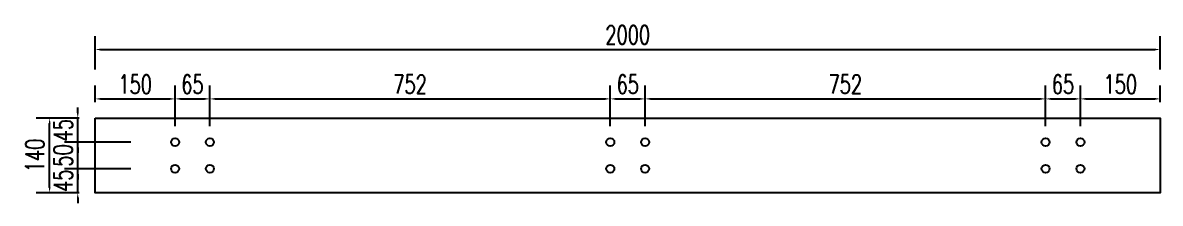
# Model space of a CAD drawing. Header units: millimetres. Extents: x -1690391 to -1305911, y 1095385 to 1536160.
# Drawn here: x -1473452 to -1471316, y 1163142 to 1163481 of the extents above; entities that cross this region are included whole.
import ezdxf

# ---------------------------------------------------------------- set-up
doc = ezdxf.new("R2010")
doc.units = ezdxf.units.MM
doc.header["$LTSCALE"] = 10
doc.layers.get('DEFPOINTS').update_dxf_attribs({"linetype": 'CONTINUOUS'})
doc.layers.add('W-STEEL_FRAME钢架', color=3, linetype='CONTINUOUS')
doc.styles.add('STANDARD_T3', font='simplex.shx', dxfattribs={"width": 0.7, "bigfont": 'gbcbig.shx'})
doc.dimstyles.new('W&&10', dxfattribs={"dimtxt": 35, "dimasz": 10, "dimexe": 25, "dimexo": 30, "dimgap": 10, "dimtad": 1, "dimdec": 0, "dimzin": 0, "dimdsep": 46, "dimtxsty": 'STANDARD_T3', "dimcen": 0.09, "dimclrd": 1, "dimclre": 1, "dimclrt": 7, "dimazin": 2, "dimtfac": 1, "dimtdec": 0, "dimtix": 1, "dimtmove": 2, "dimatfit": 3, "dimfxl": 100, "dimtolj": 1, "dimtzin": 0, "dimarcsym": 0})

# ---------------------------------------------------------------- blocks, each defined once
blk = doc.blocks.new('*D194')
at = {"layer": 'DEFPOINTS', "color": 0, "transparency": 16777216}
for p in [(-1473166.3, 1163338.1), (-1473316.3, 1163301.7), (-1473166.3, 1163256.7)]:
    blk.add_point(p, dxfattribs=at)
at = {"layer": 'W-STEEL_FRAME钢架', "color": 1, "lineweight": -2, "transparency": 16777216}
for p, q in [((-1473316.3, 1163331.7), (-1473316.3, 1163363.1)), ((-1473166.3, 1163286.7), (-1473166.3, 1163363.1)), ((-1473306.3, 1163338.1), (-1473176.3, 1163338.1))]:
    blk.add_line(p, q, dxfattribs=at)
at = {"layer": 'W-STEEL_FRAME钢架', "color": 1, "transparency": 16777216}
for points in [[(-1473306.3, 1163339.8), (-1473306.3, 1163336.4), (-1473316.3, 1163338.1)], [(-1473176.3, 1163339.8), (-1473176.3, 1163336.4), (-1473166.3, 1163338.1)]]:
    blk.add_solid(points, dxfattribs=at)
at = {"layer": 'W-STEEL_FRAME钢架', "color": 7, "transparency": 16777216, "insert": (-1473241.3, 1163365.6), "char_height": 35, "attachment_point": 5, "style": 'STANDARD_T3'}
blk.add_mtext('\\A1;150', dxfattribs=at)
blk = doc.blocks.new('*D195')
at = {"layer": 'DEFPOINTS', "color": 0, "transparency": 16777216}
for p in [(-1473101, 1163338.1), (-1473166.3, 1163256.7), (-1473101, 1163256.7)]:
    blk.add_point(p, dxfattribs=at)
at = {"layer": 'W-STEEL_FRAME钢架', "color": 1, "lineweight": -2, "transparency": 16777216}
for p, q in [((-1473166.3, 1163286.7), (-1473166.3, 1163363.1)), ((-1473101, 1163286.7), (-1473101, 1163363.1)), ((-1473156.3, 1163338.1), (-1473111, 1163338.1))]:
    blk.add_line(p, q, dxfattribs=at)
at = {"layer": 'W-STEEL_FRAME钢架', "color": 1, "transparency": 16777216}
for points in [[(-1473156.3, 1163339.8), (-1473156.3, 1163336.4), (-1473166.3, 1163338.1)], [(-1473111, 1163339.8), (-1473111, 1163336.4), (-1473101, 1163338.1)]]:
    blk.add_solid(points, dxfattribs=at)
at = {"layer": 'W-STEEL_FRAME钢架', "color": 7, "transparency": 16777216, "insert": (-1473133.7, 1163365.6), "char_height": 35, "attachment_point": 5, "style": 'STANDARD_T3'}
blk.add_mtext('\\A1;65', dxfattribs=at)
blk = doc.blocks.new('*D196')
at = {"layer": 'DEFPOINTS', "color": 0, "transparency": 16777216}
for p in [(-1472349, 1163338.1), (-1473101, 1163256.7), (-1472349, 1163256.7)]:
    blk.add_point(p, dxfattribs=at)
at = {"layer": 'W-STEEL_FRAME钢架', "color": 1, "lineweight": -2, "transparency": 16777216}
for p, q in [((-1473101, 1163286.7), (-1473101, 1163363.1)), ((-1472349, 1163286.7), (-1472349, 1163363.1)), ((-1473091, 1163338.1), (-1472359, 1163338.1))]:
    blk.add_line(p, q, dxfattribs=at)
at = {"layer": 'W-STEEL_FRAME钢架', "color": 1, "transparency": 16777216}
for points in [[(-1473091, 1163339.8), (-1473091, 1163336.4), (-1473101, 1163338.1)], [(-1472359, 1163339.8), (-1472359, 1163336.4), (-1472349, 1163338.1)]]:
    blk.add_solid(points, dxfattribs=at)
at = {"layer": 'W-STEEL_FRAME钢架', "color": 7, "transparency": 16777216, "insert": (-1472725, 1163365.6), "char_height": 35, "attachment_point": 5, "style": 'STANDARD_T3'}
blk.add_mtext('\\A1;752', dxfattribs=at)
blk = doc.blocks.new('*D197')
at = {"layer": 'DEFPOINTS', "color": 0, "transparency": 16777216}
for p in [(-1472283.7, 1163338.1), (-1472349, 1163256.7), (-1472283.7, 1163256.7)]:
    blk.add_point(p, dxfattribs=at)
at = {"layer": 'W-STEEL_FRAME钢架', "color": 1, "lineweight": -2, "transparency": 16777216}
for p, q in [((-1472349, 1163286.7), (-1472349, 1163363.1)), ((-1472283.7, 1163286.7), (-1472283.7, 1163363.1)), ((-1472339, 1163338.1), (-1472293.7, 1163338.1))]:
    blk.add_line(p, q, dxfattribs=at)
at = {"layer": 'W-STEEL_FRAME钢架', "color": 1, "transparency": 16777216}
for points in [[(-1472339, 1163339.8), (-1472339, 1163336.4), (-1472349, 1163338.1)], [(-1472293.7, 1163339.8), (-1472293.7, 1163336.4), (-1472283.7, 1163338.1)]]:
    blk.add_solid(points, dxfattribs=at)
at = {"layer": 'W-STEEL_FRAME钢架', "color": 7, "transparency": 16777216, "insert": (-1472316.3, 1163365.6), "char_height": 35, "attachment_point": 5, "style": 'STANDARD_T3'}
blk.add_mtext('\\A1;65', dxfattribs=at)
blk = doc.blocks.new('*D198')
at = {"layer": 'DEFPOINTS', "color": 0, "transparency": 16777216}
for p in [(-1471531.7, 1163338.1), (-1472283.7, 1163256.7), (-1471531.7, 1163256.7)]:
    blk.add_point(p, dxfattribs=at)
at = {"layer": 'W-STEEL_FRAME钢架', "color": 1, "lineweight": -2, "transparency": 16777216}
for p, q in [((-1472283.7, 1163286.7), (-1472283.7, 1163363.1)), ((-1471531.7, 1163286.7), (-1471531.7, 1163363.1)), ((-1472273.7, 1163338.1), (-1471541.7, 1163338.1))]:
    blk.add_line(p, q, dxfattribs=at)
at = {"layer": 'W-STEEL_FRAME钢架', "color": 1, "transparency": 16777216}
for points in [[(-1472273.7, 1163339.8), (-1472273.7, 1163336.4), (-1472283.7, 1163338.1)], [(-1471541.7, 1163339.8), (-1471541.7, 1163336.4), (-1471531.7, 1163338.1)]]:
    blk.add_solid(points, dxfattribs=at)
at = {"layer": 'W-STEEL_FRAME钢架', "color": 7, "transparency": 16777216, "insert": (-1471907.7, 1163365.6), "char_height": 35, "attachment_point": 5, "style": 'STANDARD_T3'}
blk.add_mtext('\\A1;752', dxfattribs=at)
blk = doc.blocks.new('*D199')
at = {"layer": 'DEFPOINTS', "color": 0, "transparency": 16777216}
for p in [(-1471466.3, 1163338.1), (-1471531.7, 1163256.7), (-1471466.3, 1163256.7)]:
    blk.add_point(p, dxfattribs=at)
at = {"layer": 'W-STEEL_FRAME钢架', "color": 1, "lineweight": -2, "transparency": 16777216}
for p, q in [((-1471531.7, 1163286.7), (-1471531.7, 1163363.1)), ((-1471466.3, 1163286.7), (-1471466.3, 1163363.1)), ((-1471521.7, 1163338.1), (-1471476.3, 1163338.1))]:
    blk.add_line(p, q, dxfattribs=at)
at = {"layer": 'W-STEEL_FRAME钢架', "color": 1, "transparency": 16777216}
for points in [[(-1471521.7, 1163339.8), (-1471521.7, 1163336.4), (-1471531.7, 1163338.1)], [(-1471476.3, 1163339.8), (-1471476.3, 1163336.4), (-1471466.3, 1163338.1)]]:
    blk.add_solid(points, dxfattribs=at)
at = {"layer": 'W-STEEL_FRAME钢架', "color": 7, "transparency": 16777216, "insert": (-1471499, 1163365.6), "char_height": 35, "attachment_point": 5, "style": 'STANDARD_T3'}
blk.add_mtext('\\A1;65', dxfattribs=at)
blk = doc.blocks.new('*D200')
at = {"layer": 'DEFPOINTS', "color": 0, "transparency": 16777216}
for p in [(-1471316.3, 1163338.1), (-1471316.3, 1163301.7), (-1471466.3, 1163256.7)]:
    blk.add_point(p, dxfattribs=at)
at = {"layer": 'W-STEEL_FRAME钢架', "color": 1, "lineweight": -2, "transparency": 16777216}
for p, q in [((-1471466.3, 1163286.7), (-1471466.3, 1163363.1)), ((-1471316.3, 1163331.7), (-1471316.3, 1163363.1)), ((-1471456.3, 1163338.1), (-1471326.3, 1163338.1))]:
    blk.add_line(p, q, dxfattribs=at)
at = {"layer": 'W-STEEL_FRAME钢架', "color": 1, "transparency": 16777216}
for points in [[(-1471456.3, 1163339.8), (-1471456.3, 1163336.4), (-1471466.3, 1163338.1)], [(-1471326.3, 1163339.8), (-1471326.3, 1163336.4), (-1471316.3, 1163338.1)]]:
    blk.add_solid(points, dxfattribs=at)
at = {"layer": 'W-STEEL_FRAME钢架', "color": 7, "transparency": 16777216, "insert": (-1471391.3, 1163365.6), "char_height": 35, "attachment_point": 5, "style": 'STANDARD_T3'}
blk.add_mtext('\\A1;150', dxfattribs=at)
blk = doc.blocks.new('*D201')
at = {"layer": 'DEFPOINTS', "color": 0, "transparency": 16777216}
for p in [(-1473401.9, 1163301.7), (-1473316.3, 1163301.7), (-1473316.3, 1163161.7)]:
    blk.add_point(p, dxfattribs=at)
at = {"layer": 'W-STEEL_FRAME钢架', "color": 1, "lineweight": -2, "transparency": 16777216}
for p, q in [((-1473346.3, 1163301.7), (-1473426.9, 1163301.7)), ((-1473401.9, 1163171.7), (-1473401.9, 1163291.7)), ((-1473346.3, 1163161.7), (-1473426.9, 1163161.7))]:
    blk.add_line(p, q, dxfattribs=at)
at = {"layer": 'W-STEEL_FRAME钢架', "color": 1, "transparency": 16777216}
for points in [[(-1473403.6, 1163291.7), (-1473400.2, 1163291.7), (-1473401.9, 1163301.7)], [(-1473403.6, 1163171.7), (-1473400.2, 1163171.7), (-1473401.9, 1163161.7)]]:
    blk.add_solid(points, dxfattribs=at)
at = {"layer": 'W-STEEL_FRAME钢架', "color": 7, "transparency": 16777216, "insert": (-1473429.4, 1163231.7), "char_height": 35, "attachment_point": 5, "rotation": 90, "style": 'STANDARD_T3'}
blk.add_mtext('\\A1;140', dxfattribs=at)
blk = doc.blocks.new('*D202')
at = {"layer": 'DEFPOINTS', "color": 0, "transparency": 16777216}
for p in [(-1473349.1, 1163206.7), (-1473166.3, 1163206.7), (-1473316.3, 1163161.7)]:
    blk.add_point(p, dxfattribs=at)
at = {"layer": 'W-STEEL_FRAME钢架', "color": 1, "lineweight": -2, "transparency": 16777216}
for p, q in [((-1473349.1, 1163216.7), (-1473349.1, 1163226.7)), ((-1473249.1, 1163206.7), (-1473374.1, 1163206.7)), ((-1473349.1, 1163161.7), (-1473349.1, 1163206.7)), ((-1473346.3, 1163161.7), (-1473374.1, 1163161.7)), ((-1473349.1, 1163151.7), (-1473349.1, 1163141.7))]:
    blk.add_line(p, q, dxfattribs=at)
at = {"layer": 'W-STEEL_FRAME钢架', "color": 1, "transparency": 16777216}
for points in [[(-1473350.7, 1163216.7), (-1473347.4, 1163216.7), (-1473349.1, 1163206.7)], [(-1473350.7, 1163151.7), (-1473347.4, 1163151.7), (-1473349.1, 1163161.7)]]:
    blk.add_solid(points, dxfattribs=at)
at = {"layer": 'W-STEEL_FRAME钢架', "color": 7, "transparency": 16777216, "insert": (-1473376.6, 1163184.2), "char_height": 35, "attachment_point": 5, "rotation": 90, "style": 'STANDARD_T3'}
blk.add_mtext('\\A1;45', dxfattribs=at)
blk = doc.blocks.new('*D203')
at = {"layer": 'DEFPOINTS', "color": 0, "transparency": 16777216}
for p in [(-1473349.1, 1163256.7), (-1473166.3, 1163256.7), (-1473166.3, 1163206.7)]:
    blk.add_point(p, dxfattribs=at)
at = {"layer": 'W-STEEL_FRAME钢架', "color": 1, "lineweight": -2, "transparency": 16777216}
for p, q in [((-1473249.1, 1163256.7), (-1473374.1, 1163256.7)), ((-1473349.1, 1163266.7), (-1473349.1, 1163276.7)), ((-1473349.1, 1163206.7), (-1473349.1, 1163256.7)), ((-1473249.1, 1163206.7), (-1473374.1, 1163206.7)), ((-1473349.1, 1163196.7), (-1473349.1, 1163186.7))]:
    blk.add_line(p, q, dxfattribs=at)
at = {"layer": 'W-STEEL_FRAME钢架', "color": 1, "transparency": 16777216}
for points in [[(-1473350.7, 1163266.7), (-1473347.4, 1163266.7), (-1473349.1, 1163256.7)], [(-1473350.7, 1163196.7), (-1473347.4, 1163196.7), (-1473349.1, 1163206.7)]]:
    blk.add_solid(points, dxfattribs=at)
at = {"layer": 'W-STEEL_FRAME钢架', "color": 7, "transparency": 16777216, "insert": (-1473376.6, 1163231.7), "char_height": 35, "attachment_point": 5, "rotation": 90, "style": 'STANDARD_T3'}
blk.add_mtext('\\A1;50', dxfattribs=at)
blk = doc.blocks.new('*D192')
at = {"layer": 'DEFPOINTS', "color": 0, "transparency": 16777216}
for p in [(-1473349.1, 1163301.7), (-1473316.3, 1163301.7), (-1473166.3, 1163256.7)]:
    blk.add_point(p, dxfattribs=at)
at = {"layer": 'W-STEEL_FRAME钢架', "color": 1, "lineweight": -2, "transparency": 16777216}
for p, q in [((-1473349.1, 1163311.7), (-1473349.1, 1163321.7)), ((-1473346.3, 1163301.7), (-1473374.1, 1163301.7)), ((-1473349.1, 1163256.7), (-1473349.1, 1163301.7)), ((-1473249.1, 1163256.7), (-1473374.1, 1163256.7)), ((-1473349.1, 1163246.7), (-1473349.1, 1163236.7))]:
    blk.add_line(p, q, dxfattribs=at)
at = {"layer": 'W-STEEL_FRAME钢架', "color": 1, "transparency": 16777216}
for points in [[(-1473350.7, 1163311.7), (-1473347.4, 1163311.7), (-1473349.1, 1163301.7)], [(-1473350.7, 1163246.7), (-1473347.4, 1163246.7), (-1473349.1, 1163256.7)]]:
    blk.add_solid(points, dxfattribs=at)
at = {"layer": 'W-STEEL_FRAME钢架', "color": 7, "transparency": 16777216, "insert": (-1473376.6, 1163279.2), "char_height": 35, "attachment_point": 5, "rotation": 90, "style": 'STANDARD_T3'}
blk.add_mtext('\\A1;45', dxfattribs=at)
blk = doc.blocks.new('*D193')
at = {"layer": 'DEFPOINTS', "color": 0, "transparency": 16777216}
for p in [(-1471316.3, 1163431), (-1473316.3, 1163363.1), (-1471316.3, 1163363.1)]:
    blk.add_point(p, dxfattribs=at)
at = {"layer": 'W-STEEL_FRAME钢架', "color": 1, "lineweight": -2, "transparency": 16777216}
for p, q in [((-1473316.3, 1163393.1), (-1473316.3, 1163456)), ((-1471316.3, 1163393.1), (-1471316.3, 1163456)), ((-1473306.3, 1163431), (-1471326.3, 1163431))]:
    blk.add_line(p, q, dxfattribs=at)
at = {"layer": 'W-STEEL_FRAME钢架', "color": 1, "transparency": 16777216}
for points in [[(-1473306.3, 1163432.6), (-1473306.3, 1163429.3), (-1473316.3, 1163431)], [(-1471326.3, 1163432.6), (-1471326.3, 1163429.3), (-1471316.3, 1163431)]]:
    blk.add_solid(points, dxfattribs=at)
at = {"layer": 'W-STEEL_FRAME钢架', "color": 7, "transparency": 16777216, "insert": (-1472316.3, 1163458.5), "char_height": 35, "attachment_point": 5, "style": 'STANDARD_T3'}
blk.add_mtext('\\A1;2000', dxfattribs=at)

msp = doc.modelspace()

# ---------------------------------------------------------------- linework, layer by layer
at = {"layer": 'W-STEEL_FRAME钢架'}
msp.add_lwpolyline([(-1473316.3, 1163301.7), (-1471316.3, 1163301.7), (-1471316.3, 1163161.7), (-1473316.3, 1163161.7)], close=True, dxfattribs=at)
at = {"layer": 'W-STEEL_FRAME钢架', "color": 1}
for centre in [(-1473166.3, 1163256.7), (-1473101, 1163256.7), (-1472349, 1163256.7), (-1472283.7, 1163256.7), (-1471531.7, 1163256.7), (-1471466.3, 1163256.7), (-1473166.3, 1163206.7), (-1473101, 1163206.7), (-1472349, 1163206.7), (-1472283.7, 1163206.7), (-1471531.7, 1163206.7), (-1471466.3, 1163206.7)]:
    msp.add_circle(centre, 7.5, dxfattribs=at)

# ---------------------------------------------------------------- dimensions: what is measured, and where the dimension line sits
at = {"layer": 'W-STEEL_FRAME钢架'}
for base, p1, p2, picture, middle in [((-1471316.3, 1163431), (-1473316.3, 1163363.1), (-1471316.3, 1163363.1), '*D193', (-1472316.3, 1163458.5)), ((-1473166.3, 1163338.1), (-1473316.3, 1163301.7), (-1473166.3, 1163256.7), '*D194', (-1473241.3, 1163365.6)), ((-1473101, 1163338.1), (-1473166.3, 1163256.7), (-1473101, 1163256.7), '*D195', (-1473133.7, 1163365.6)), ((-1472349, 1163338.1), (-1473101, 1163256.7), (-1472349, 1163256.7), '*D196', (-1472725, 1163365.6)), ((-1472283.7, 1163338.1), (-1472349, 1163256.7), (-1472283.7, 1163256.7), '*D197', (-1472316.3, 1163365.6)), ((-1471531.7, 1163338.1), (-1472283.7, 1163256.7), (-1471531.7, 1163256.7), '*D198', (-1471907.7, 1163365.6)), ((-1471466.3, 1163338.1), (-1471531.7, 1163256.7), (-1471466.3, 1163256.7), '*D199', (-1471499, 1163365.6)), ((-1471316.3, 1163338.1), (-1471466.3, 1163256.7), (-1471316.3, 1163301.7), '*D200', (-1471391.3, 1163365.6))]:
    dim = msp.add_linear_dim(base=base, p1=p1, p2=p2, dimstyle='W&&10', dxfattribs=at)
    dim.commit()
    dim.dimension.update_dxf_attribs({"geometry": picture, "text_midpoint": middle})
for base, p1, p2, picture, middle in [((-1473349.1, 1163301.7), (-1473166.3, 1163256.7), (-1473316.3, 1163301.7), '*D192', (-1473376.6, 1163279.2)), ((-1473349.1, 1163256.7), (-1473166.3, 1163206.7), (-1473166.3, 1163256.7), '*D203', (-1473376.6, 1163231.7)), ((-1473349.1, 1163206.7), (-1473316.3, 1163161.7), (-1473166.3, 1163206.7), '*D202', (-1473376.6, 1163184.2))]:
    dim = msp.add_linear_dim(base=base, p1=p1, p2=p2, angle=90, dimstyle='W&&10', override={"dimfxlon": 1}, dxfattribs=at)
    dim.commit()
    dim.dimension.update_dxf_attribs({"geometry": picture, "text_midpoint": middle})
dim = msp.add_linear_dim(base=(-1473401.9, 1163301.7), p1=(-1473316.3, 1163161.7), p2=(-1473316.3, 1163301.7), angle=90, dimstyle='W&&10', dxfattribs=at)
dim.commit()
dim.dimension.update_dxf_attribs({"geometry": '*D201', "text_midpoint": (-1473429.4, 1163231.7)})

doc.saveas('drawing.dxf')
